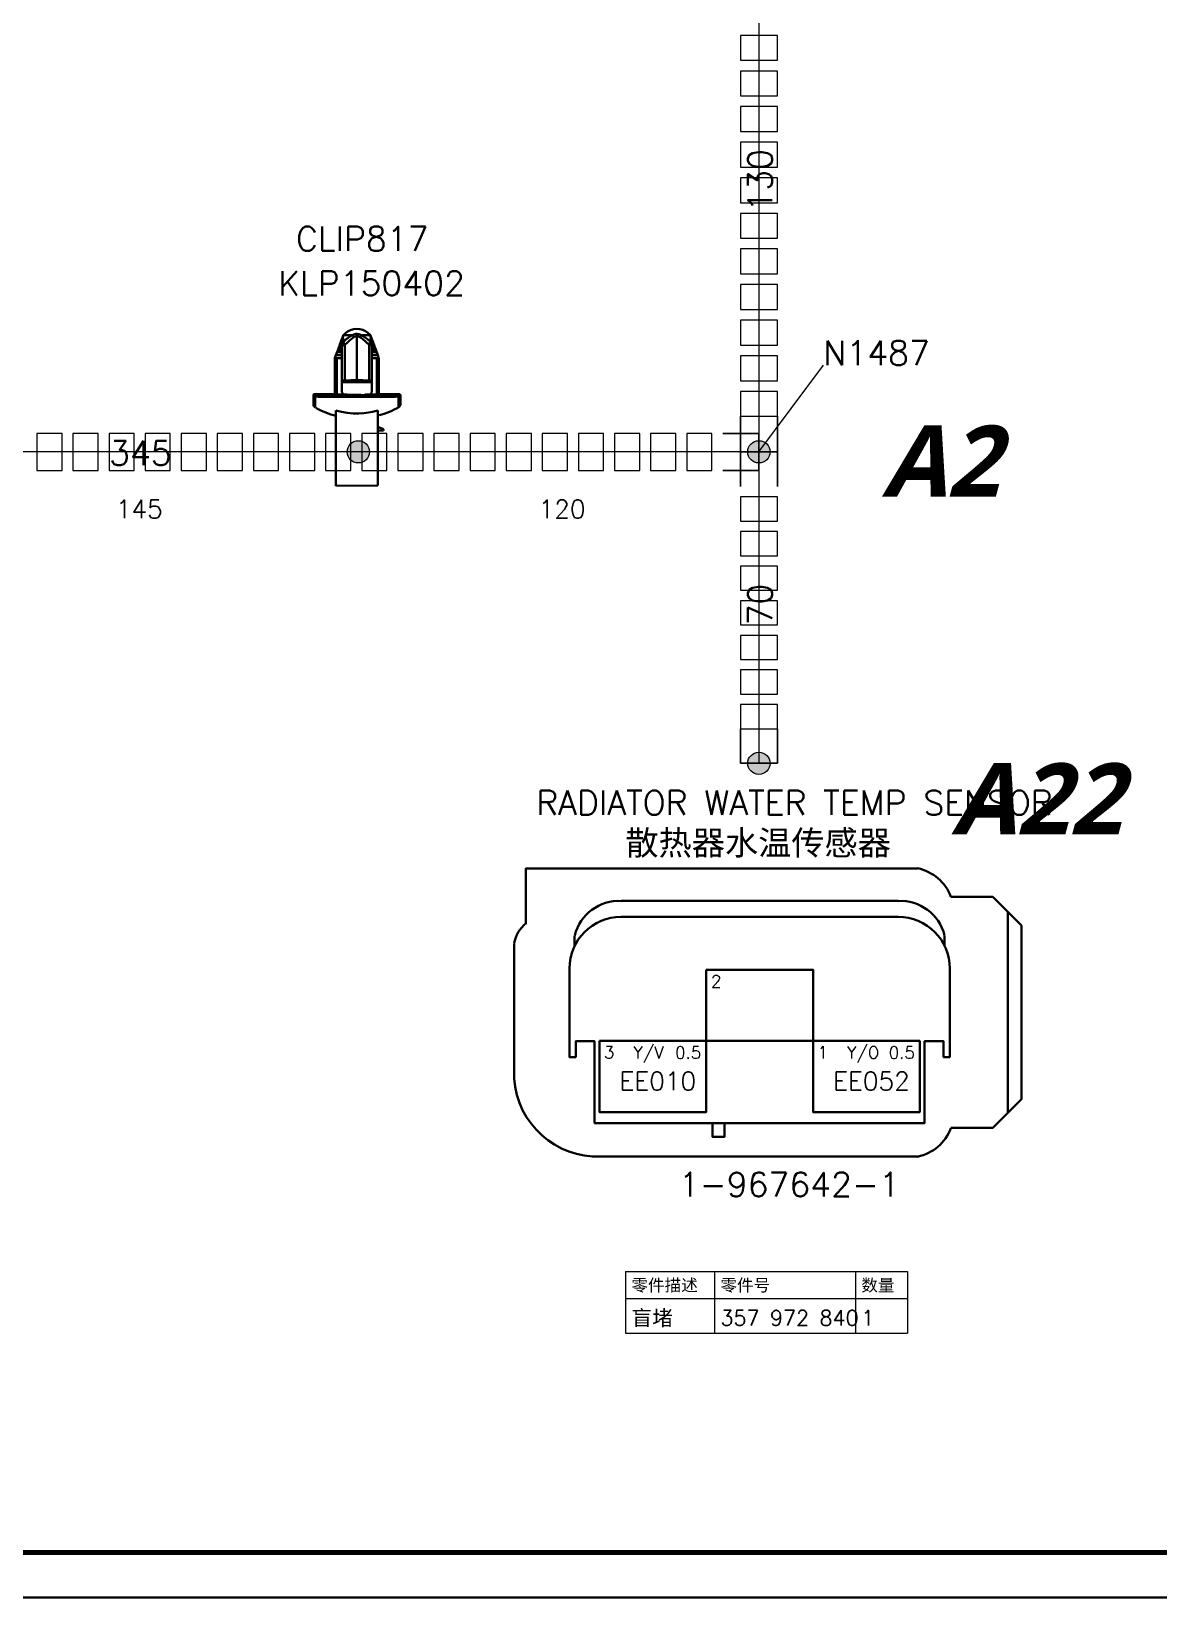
# Model space of a CAD drawing. Header units: millimetres. Extents: x 6 to 3615, y 6 to 858.
# Drawn here: x 403.9 to 530.6, y 6.5 to 182.5 of the extents above; entities that cross this region are included whole.
import ezdxf

# ---------------------------------------------------------------- set-up
doc = ezdxf.new("R2010")
doc.units = ezdxf.units.MM
doc.styles.add('SegoeUIBoldItalic_Style', font='segoeuiz.ttf')
doc.styles.add('Simplex_Style', font='simplex_.ttf')

msp = doc.modelspace()

# ---------------------------------------------------------------- hatches: boundary and pattern name
h = msp.add_hatch(color=0)
edge = h.paths.add_edge_path()
edge.add_arc((440.65, 135.27), 1.25, 0, 360)
h = msp.add_hatch(color=0)
edge = h.paths.add_edge_path()
edge.add_arc((440.65, 135.27), 1.25, 0, 360)
h = msp.add_hatch(color=0)
edge = h.paths.add_edge_path()
edge.add_arc((485.65, 135.27), 1.25, 0, 360)
h = msp.add_hatch(color=0)
edge = h.paths.add_edge_path()
edge.add_arc((485.65, 135.27), 1.25, 0, 360)
h = msp.add_hatch(color=0)
edge = h.paths.add_edge_path()
edge.add_arc((485.65, 100.27), 1.25, 0, 360)
h = msp.add_hatch(color=0)
edge = h.paths.add_edge_path()
edge.add_arc((485.65, 100.27), 1.25, 0, 360)

# ---------------------------------------------------------------- linework, layer by layer
at = {"color": 0, "linetype": 'Continuous', "lineweight": 13, "flags": 128}
for points in [[(485.65, 195.27), (485.65, 135.27)], [(485.65, 135.27), (492.9, 145.02)], [(485.65, 135.27), (345.65, 135.27)], [(485.65, 135.27), (485.65, 100.27)], [(470.67, 43.17), (502.34, 43.17)], [(470.67, 43.17), (470.67, 36.23)], [(470.67, 43.17), (502.34, 43.17)], [(480.67, 43.17), (480.67, 36.23)], [(496.51, 43.17), (496.51, 36.23)], [(502.34, 43.17), (502.34, 36.23)], [(470.67, 40.12), (502.34, 40.12)], [(470.67, 36.23), (502.34, 36.23)]]:
    msp.add_lwpolyline(points, dxfattribs=at)
for points in [[(487.73, 179.27), (487.73, 182.07), (483.57, 182.07), (483.57, 179.27), (487.73, 179.27)], [(487.73, 175.27), (487.73, 178.07), (483.57, 178.07), (483.57, 175.27), (487.73, 175.27)], [(487.73, 171.27), (487.73, 174.07), (483.57, 174.07), (483.57, 171.27), (487.73, 171.27)], [(487.73, 167.27), (487.73, 170.07), (483.57, 170.07), (483.57, 167.27), (487.73, 167.27)], [(487.73, 163.27), (487.73, 166.07), (483.57, 166.07), (483.57, 163.27), (487.73, 163.27)], [(487.73, 159.27), (487.73, 162.07), (483.57, 162.07), (483.57, 159.27), (487.73, 159.27)], [(487.73, 155.27), (487.73, 158.07), (483.57, 158.07), (483.57, 155.27), (487.73, 155.27)], [(487.73, 151.27), (487.73, 154.07), (483.57, 154.07), (483.57, 151.27), (487.73, 151.27)], [(487.73, 147.27), (487.73, 150.07), (483.57, 150.07), (483.57, 147.27), (487.73, 147.27)], [(487.73, 143.27), (487.73, 146.07), (483.57, 146.07), (483.57, 143.27), (487.73, 143.27)], [(487.73, 139.27), (487.73, 142.07), (483.57, 142.07), (483.57, 139.27), (487.73, 139.27)], [(483.57, 135.27), (483.57, 139.27)], [(487.73, 135.27), (487.73, 139.27)], [(404.52, 133.18), (407.36, 133.18), (407.36, 137.35), (404.52, 137.35), (404.52, 133.18)], [(408.58, 133.18), (411.42, 133.18), (411.42, 137.35), (408.58, 137.35), (408.58, 133.18)], [(412.64, 133.18), (415.48, 133.18), (415.48, 137.35), (412.64, 137.35), (412.64, 133.18)], [(416.69, 133.18), (419.53, 133.18), (419.53, 137.35), (416.69, 137.35), (416.69, 133.18)], [(420.75, 133.18), (423.59, 133.18), (423.59, 137.35), (420.75, 137.35), (420.75, 133.18)], [(424.81, 133.18), (427.64, 133.18), (427.64, 137.35), (424.81, 137.35), (424.81, 133.18)], [(428.86, 133.18), (431.7, 133.18), (431.7, 137.35), (428.86, 137.35), (428.86, 133.18)], [(432.92, 133.18), (435.76, 133.18), (435.76, 137.35), (432.92, 137.35), (432.92, 133.18)], [(436.97, 133.18), (439.81, 133.18), (439.81, 137.35), (436.97, 137.35), (436.97, 133.18)], [(441.03, 133.18), (443.87, 133.18), (443.87, 137.35), (441.03, 137.35), (441.03, 133.18)], [(445.09, 133.18), (447.93, 133.18), (447.93, 137.35), (445.09, 137.35), (445.09, 133.18)], [(449.14, 133.18), (451.98, 133.18), (451.98, 137.35), (449.14, 137.35), (449.14, 133.18)], [(453.2, 133.18), (456.04, 133.18), (456.04, 137.35), (453.2, 137.35), (453.2, 133.18)], [(457.26, 133.18), (460.1, 133.18), (460.1, 137.35), (457.26, 137.35), (457.26, 133.18)], [(461.31, 133.18), (464.15, 133.18), (464.15, 137.35), (461.31, 137.35), (461.31, 133.18)], [(465.37, 133.18), (468.21, 133.18), (468.21, 137.35), (465.37, 137.35), (465.37, 133.18)], [(469.43, 133.18), (472.26, 133.18), (472.26, 137.35), (469.43, 137.35), (469.43, 133.18)], [(473.48, 133.18), (476.32, 133.18), (476.32, 137.35), (473.48, 137.35), (473.48, 133.18)], [(477.54, 133.18), (480.38, 133.18), (480.38, 137.35), (477.54, 137.35), (477.54, 133.18)], [(485.65, 137.35), (481.59, 137.35)], [(485.65, 133.18), (485.65, 137.35)], [(487.73, 135.27), (483.57, 135.27)], [(487.73, 135.27), (483.57, 135.27)], [(483.57, 135.27), (483.57, 131.38)], [(487.73, 135.27), (487.73, 131.38)], [(485.65, 133.18), (481.59, 133.18)], [(487.73, 127.49), (487.73, 130.21), (483.57, 130.21), (483.57, 127.49), (487.73, 127.49)], [(487.73, 123.6), (487.73, 126.32), (483.57, 126.32), (483.57, 123.6), (487.73, 123.6)], [(487.73, 119.71), (487.73, 122.43), (483.57, 122.43), (483.57, 119.71), (487.73, 119.71)], [(487.73, 115.82), (487.73, 118.54), (483.57, 118.54), (483.57, 115.82), (487.73, 115.82)], [(487.73, 111.93), (487.73, 114.65), (483.57, 114.65), (483.57, 111.93), (487.73, 111.93)], [(487.73, 108.04), (487.73, 110.77), (483.57, 110.77), (483.57, 108.04), (487.73, 108.04)], [(487.73, 104.15), (487.73, 106.88), (483.57, 106.88), (483.57, 104.15), (487.73, 104.15)], [(483.57, 100.27), (483.57, 104.15)], [(487.73, 100.27), (487.73, 104.15)], [(487.73, 100.27), (483.57, 100.27)]]:
    msp.add_lwpolyline(points, close=True, dxfattribs=at)
at = {"color": 0, "linetype": 'Continuous', "lineweight": 30, "flags": 128}
for points in [[(438.7, 147.67), (438.84, 148.04)], [(438.84, 148.04), (438.76, 147.84)], [(438.76, 147.84), (438.8, 147.91)], [(438.82, 147.95), (438.8, 147.91)], [(438.8, 147.85), (438.85, 147.94)], [(438.82, 147.9), (438.8, 147.85)], [(438.82, 147.95), (438.85, 147.98)], [(438.84, 147.88), (438.82, 147.8)], [(438.87, 148.12), (438.84, 148.04)], [(438.84, 148.04), (438.87, 148.12)], [(438.88, 147.95), (438.84, 147.88)], [(438.85, 147.98), (438.87, 147.99)], [(438.85, 147.94), (438.87, 147.97)], [(438.87, 148.12), (438.91, 148.22)], [(438.87, 147.99), (438.88, 148)], [(438.87, 147.97), (438.88, 147.98)], [(438.88, 148), (438.89, 148)], [(438.88, 147.98), (438.89, 147.98)], [(438.89, 147.97), (438.88, 147.95)], [(438.88, 147.95), (438.89, 147.96)], [(438.89, 148), (438.9, 148.01)], [(438.89, 147.96), (438.9, 147.98)], [(438.89, 147.98), (438.89, 147.97)], [(438.89, 147.98), (438.89, 147.98)], [(438.89, 147.98), (438.89, 147.98)], [(438.89, 147.98), (438.89, 147.98)], [(438.89, 147.97), (438.89, 147.97)], [(438.9, 148.01), (438.91, 148.01)], [(438.9, 148.01), (438.9, 148.01)], [(438.9, 147.99), (438.91, 148)], [(438.9, 147.98), (438.9, 147.99)], [(438.93, 148.29), (438.91, 148.22)], [(438.92, 148.27), (438.91, 148.22)], [(438.91, 148.08), (438.95, 148.22)], [(438.92, 148.09), (438.91, 148.08)], [(438.91, 148.08), (438.91, 148.01)], [(438.91, 148), (438.91, 148.01)], [(438.95, 148.33), (438.92, 148.27)], [(438.93, 148.29), (438.92, 148.27)], [(438.92, 148.09), (438.93, 148.02)], [(438.95, 148.33), (438.93, 148.29)], [(438.95, 148.32), (438.93, 148.29)], [(438.93, 148.02), (438.95, 147.88)], [(438.95, 148.33), (439, 148.41)], [(438.99, 148.39), (438.95, 148.33)], [(438.97, 148.28), (438.95, 148.22)], [(438.95, 147.88), (438.97, 147.65)], [(438.97, 148.28), (438.98, 148.35)], [(438.97, 147.65), (439.24, 147.9)], [(439.01, 148.42), (438.98, 148.37)], [(438.99, 148.39), (438.98, 148.35)], [(438.99, 148.39), (439, 148.41)], [(439.06, 148.39), (438.99, 148.39)], [(439, 148.41), (439.01, 148.42)], [(439.25, 148.65), (439.01, 148.42)], [(439.06, 148.39), (439.17, 148.39)], [(439.17, 148.39), (439.32, 148.39)], [(439.24, 147.9), (439.49, 148.1)], [(439.52, 148.84), (439.25, 148.65)], [(439.32, 148.39), (439.51, 148.39)], [(439.68, 148.23), (439.49, 148.1)], [(439.74, 148.39), (439.51, 148.39)], [(439.83, 148.98), (439.52, 148.84)], [(439.68, 148.23), (439.84, 148.32)], [(439.7, 147.82), (439.8, 147.91)], [(439.99, 148.39), (439.74, 148.39)], [(439.8, 147.91), (439.98, 148.06)], [(440.15, 149.06), (439.83, 148.98)], [(439.84, 148.32), (439.99, 148.39)], [(439.98, 148.06), (440.16, 148.17)], [(440.14, 148.46), (439.99, 148.39)], [(440.08, 148.28), (439.99, 148.39)], [(440.16, 148.17), (440.08, 148.28)], [(440.25, 148.5), (440.14, 148.46)], [(440.49, 149.09), (440.15, 149.06)], [(440.16, 148.17), (440.19, 148.19)], [(440.19, 148.19), (440.33, 148.24)], [(440.25, 148.5), (440.37, 148.52)], [(440.33, 148.24), (440.49, 148.26)], [(440.37, 148.52), (440.49, 148.53)], [(440.82, 149.06), (440.49, 149.09)], [(440.49, 148.53), (440.49, 148.4)], [(440.49, 148.53), (440.68, 148.51)], [(440.49, 148.4), (440.49, 148.26)], [(440.49, 148.26), (440.49, 143.34)], [(440.53, 148.26), (440.49, 148.26)], [(440.68, 148.23), (440.53, 148.26)], [(440.68, 148.51), (440.79, 148.48)], [(440.82, 148.17), (440.68, 148.23)], [(440.79, 148.48), (440.89, 148.44)], [(441.15, 148.98), (440.82, 149.06)], [(440.9, 148.29), (440.82, 148.17)], [(440.82, 148.17), (440.96, 148.08)], [(440.89, 148.44), (440.98, 148.39)], [(440.98, 148.39), (440.9, 148.29)], [(440.96, 148.08), (441.15, 147.93)], [(440.98, 148.39), (441.2, 148.28)], [(441.23, 148.39), (440.98, 148.39)], [(441.45, 148.84), (441.15, 148.98)], [(441.15, 147.93), (441.48, 147.64)], [(441.2, 148.28), (441.47, 148.1)], [(441.23, 148.39), (441.46, 148.39)], [(441.73, 148.65), (441.45, 148.84)], [(441.46, 148.39), (441.65, 148.39)], [(441.47, 148.1), (441.69, 147.92)], [(441.81, 148.39), (441.65, 148.39)], [(441.69, 147.92), (442, 147.65)], [(441.97, 148.42), (441.73, 148.65)], [(441.92, 148.39), (441.81, 148.39)], [(441.98, 148.39), (441.92, 148.39)], [(441.97, 148.42), (441.97, 148.41)], [(441.97, 148.42), (442, 148.37)], [(441.97, 148.41), (442.02, 148.33)], [(441.97, 148.41), (441.98, 148.39)], [(441.99, 148.35), (441.98, 148.39)], [(441.98, 148.39), (442.02, 148.33)], [(442.01, 148.29), (441.99, 148.35)], [(442.02, 148.23), (442.01, 148.29)], [(442.01, 147.75), (442.03, 147.94)], [(442.02, 148.33), (442.04, 148.29)], [(442.02, 148.33), (442.05, 148.27)], [(442.07, 148.08), (442.02, 148.23)], [(442.05, 148.09), (442.03, 147.94)], [(442.04, 148.29), (442.05, 148.27)], [(442.05, 148.27), (442.04, 148.29)], [(442.04, 148.29), (442.05, 148.27)], [(442.05, 148.27), (442.07, 148.22)], [(442.05, 148.09), (442.07, 148.08)], [(442.1, 148.15), (442.07, 148.22)], [(442.07, 148.01), (442.07, 148.08)], [(442.07, 148.01), (442.07, 148)], [(442.07, 148.01), (442.07, 148.01)], [(442.08, 148.01), (442.07, 148.01)], [(442.07, 148), (442.07, 147.99)], [(442.07, 147.99), (442.08, 147.98)], [(442.09, 148), (442.08, 148.01)], [(442.08, 147.98), (442.09, 147.97)], [(442.08, 147.98), (442.08, 147.97)], [(442.08, 147.98), (442.08, 147.98)], [(442.09, 147.98), (442.08, 147.98)], [(442.08, 147.97), (442.09, 147.95)], [(442.1, 147.99), (442.09, 148)], [(442.09, 147.98), (442.09, 147.98)], [(442.09, 147.98), (442.09, 147.98)], [(442.1, 147.98), (442.09, 147.98)], [(442.09, 147.97), (442.09, 147.95)], [(442.13, 147.88), (442.09, 147.95)], [(442.1, 148.15), (442.13, 148.06)], [(442.13, 148.06), (442.1, 148.15)], [(442.1, 147.99), (442.12, 147.98)], [(442.1, 147.98), (442.1, 147.97)], [(442.11, 147.96), (442.1, 147.97)], [(442.14, 147.92), (442.11, 147.96)], [(442.14, 147.95), (442.12, 147.98)], [(442.17, 147.94), (442.13, 148.06)], [(442.13, 147.88), (442.16, 147.79)], [(442.17, 147.92), (442.14, 147.95)], [(442.18, 147.82), (442.14, 147.92)], [(442.27, 147.67), (442.17, 147.94)], [(442.21, 147.84), (442.17, 147.94)], [(442.21, 147.84), (442.17, 147.92)], [(438.09, 146.01), (438.13, 146.14)], [(438.37, 146.79), (438.13, 146.14)], [(438.18, 146.27), (438.13, 146.14)], [(438.79, 146.14), (438.13, 146.14)], [(438.23, 146.36), (438.18, 146.27)], [(438.29, 146.43), (438.23, 146.36)], [(438.38, 146.47), (438.29, 146.43)], [(438.45, 146.99), (438.37, 146.79)], [(438.37, 146.79), (438.4, 146.78)], [(438.47, 146.48), (438.38, 146.47)], [(438.4, 146.78), (438.47, 146.75)], [(438.52, 147.19), (438.45, 146.99)], [(438.47, 146.75), (438.56, 146.72)], [(438.56, 146.72), (438.47, 146.48)], [(438.47, 146.48), (438.56, 146.48)], [(438.59, 147.38), (438.52, 147.19)], [(438.61, 146.97), (438.56, 146.72)], [(438.56, 146.72), (438.56, 146.48)], [(438.63, 146.49), (438.56, 146.48)], [(438.59, 147.38), (438.65, 147.53)], [(438.65, 147.53), (438.59, 147.38)], [(438.66, 147.2), (438.61, 146.97)], [(438.63, 146.49), (438.7, 146.5)], [(438.7, 147.67), (438.65, 147.53)], [(438.66, 147.2), (438.71, 147.45)], [(438.7, 147.67), (438.73, 147.75)], [(438.71, 147.63), (438.7, 147.67)], [(438.7, 146.5), (438.75, 146.52)], [(438.74, 147.6), (438.71, 147.63)], [(438.71, 147.45), (438.74, 147.6)], [(438.73, 147.75), (438.76, 147.84)], [(438.76, 147.71), (438.74, 147.6)], [(438.74, 147.6), (438.78, 147.6)], [(438.75, 146.52), (438.78, 146.53)], [(438.77, 147.83), (438.76, 147.84)], [(438.79, 147.82), (438.76, 147.71)], [(438.77, 147.83), (438.79, 147.82)], [(438.78, 147.6), (438.79, 147.6)], [(438.78, 146.53), (438.79, 146.53)], [(438.79, 147.82), (438.8, 147.85)], [(438.8, 147.71), (438.79, 147.6)], [(438.79, 147.4), (438.79, 147.6)], [(438.79, 147.6), (438.79, 147.13)], [(438.79, 147.4), (438.8, 147.47)], [(438.79, 147.36), (438.79, 147.4)], [(438.79, 147.26), (438.79, 147.36)], [(438.79, 147.13), (438.79, 147.26)], [(438.79, 147.13), (438.82, 147.18)], [(438.79, 143.21), (438.79, 147.13)], [(438.79, 146.53), (438.79, 146.5)], [(438.79, 146.44), (438.79, 146.42)], [(438.82, 147.8), (438.8, 147.71)], [(438.84, 147.54), (438.8, 147.47)], [(438.82, 147.18), (438.88, 147.22)], [(438.9, 147.6), (438.84, 147.54)], [(438.97, 147.26), (438.88, 147.22)], [(438.97, 147.65), (438.9, 147.6)], [(438.98, 147.63), (438.97, 147.65)], [(438.97, 147.26), (439.09, 147.28)], [(439.02, 147.54), (438.98, 147.63)], [(439.07, 147.42), (439.02, 147.54)], [(439.12, 147.28), (439.07, 147.42)], [(439.09, 147.28), (439.12, 147.28)], [(439.12, 147.28), (439.39, 147.54)], [(439.12, 143.3), (439.12, 147.28)], [(439.39, 147.54), (439.7, 147.82)], [(441.48, 147.64), (441.85, 147.28)], [(441.85, 147.28), (441.86, 147.31)], [(441.85, 143.3), (441.85, 147.28)], [(441.98, 147.26), (441.85, 147.28)], [(441.86, 147.31), (441.92, 147.44)], [(441.92, 147.44), (441.96, 147.56)], [(441.96, 147.56), (442, 147.65)], [(442.09, 147.23), (441.98, 147.26)], [(442, 147.65), (442.01, 147.75)], [(442, 147.65), (442.08, 147.6)], [(442.14, 147.54), (442.08, 147.6)], [(442.16, 147.18), (442.09, 147.23)], [(442.17, 147.47), (442.14, 147.54)], [(442.16, 147.79), (442.17, 147.7)], [(442.16, 147.18), (442.18, 147.13)], [(442.18, 147.6), (442.17, 147.7)], [(442.18, 147.4), (442.17, 147.47)], [(442.18, 147.82), (442.2, 147.83)], [(442.22, 147.71), (442.18, 147.82)], [(442.18, 147.6), (442.18, 147.4)], [(442.2, 147.6), (442.18, 147.6)], [(442.18, 147.4), (442.18, 147.3)], [(442.18, 147.3), (442.18, 147.18)], [(442.18, 147.18), (442.18, 147.13)], [(442.18, 146.24), (442.18, 147.13)], [(442.18, 147.13), (442.18, 143.21)], [(442.19, 146.53), (442.18, 146.53)], [(442.18, 146.47), (442.18, 146.5)], [(442.18, 146.5), (442.18, 146.5)], [(442.18, 146.24), (442.18, 146.26)], [(442.84, 146.14), (442.18, 146.14)], [(442.23, 146.52), (442.19, 146.53)], [(442.2, 147.83), (442.21, 147.84)], [(442.24, 147.6), (442.2, 147.6)], [(442.23, 147.79), (442.21, 147.84)], [(442.24, 147.6), (442.22, 147.71)], [(442.27, 147.67), (442.23, 147.79)], [(442.28, 146.5), (442.23, 146.52)], [(442.27, 147.64), (442.24, 147.6)], [(442.28, 147.41), (442.24, 147.6)], [(442.27, 147.67), (442.27, 147.64)], [(442.3, 147.6), (442.27, 147.67)], [(442.32, 147.2), (442.28, 147.41)], [(442.34, 146.49), (442.28, 146.5)], [(442.36, 147.45), (442.3, 147.6)], [(442.36, 147.02), (442.32, 147.2)], [(442.42, 146.48), (442.34, 146.49)], [(442.42, 147.27), (442.36, 147.45)], [(442.39, 146.88), (442.36, 147.02)], [(442.42, 146.72), (442.39, 146.88)], [(442.51, 147.04), (442.42, 147.27)], [(442.42, 147.27), (442.51, 147.04)], [(442.42, 146.72), (442.51, 146.75)], [(442.42, 146.72), (442.51, 146.48)], [(442.42, 146.48), (442.42, 146.72)], [(442.42, 146.48), (442.51, 146.48)], [(442.6, 146.79), (442.51, 147.04)], [(442.51, 146.75), (442.58, 146.78)], [(442.51, 146.48), (442.57, 146.47)], [(442.57, 146.47), (442.62, 146.46)], [(442.6, 146.79), (442.58, 146.78)], [(442.84, 146.14), (442.6, 146.79)], [(442.62, 146.46), (442.7, 146.41)], [(442.7, 146.41), (442.76, 146.34)], [(442.8, 146.24), (442.76, 146.34)], [(442.8, 146.24), (442.84, 146.14)], [(442.89, 146.01), (442.84, 146.14)], [(438.02, 145.84), (438.01, 145.76)], [(438.01, 141.74), (438.01, 145.76)], [(438.02, 145.84), (438.09, 146.01)], [(438.04, 145.89), (438.02, 145.84)], [(438.04, 145.89), (438.09, 146.01)], [(438.1, 145.83), (438.04, 145.89)], [(438.19, 145.8), (438.1, 145.83)], [(438.19, 145.8), (438.24, 145.8)], [(438.79, 145.8), (438.24, 145.8)], [(438.24, 141.73), (438.24, 145.8)], [(442.73, 145.8), (442.18, 145.8)], [(442.73, 145.8), (442.83, 145.81)], [(442.73, 141.73), (442.73, 145.8)], [(442.83, 145.81), (442.91, 145.86)], [(442.93, 145.89), (442.89, 146.01)], [(442.93, 145.89), (442.91, 145.86)], [(442.93, 145.89), (442.95, 145.84)], [(442.95, 145.84), (442.97, 145.76)], [(442.97, 141.74), (442.97, 145.76)], [(438.81, 143.23), (438.79, 143.21)], [(438.79, 143.1), (438.79, 143.21)], [(438.79, 143.21), (438.79, 143.1)], [(440.49, 143.1), (438.79, 143.1)], [(438.79, 142.08), (438.79, 143.1)], [(438.85, 143.26), (438.81, 143.23)], [(438.92, 143.28), (438.85, 143.26)], [(439.02, 143.3), (438.92, 143.28)], [(439.12, 143.3), (439.02, 143.3)], [(439.8, 143.33), (439.12, 143.3)], [(440.49, 143.34), (439.8, 143.33)], [(441.17, 143.33), (440.49, 143.34)], [(440.49, 143.1), (442.18, 143.1)], [(441.85, 143.3), (441.17, 143.33)], [(441.96, 143.3), (441.85, 143.3)], [(442.05, 143.28), (441.96, 143.3)], [(442.12, 143.26), (442.05, 143.28)], [(442.16, 143.23), (442.12, 143.26)], [(442.18, 143.21), (442.16, 143.23)], [(442.18, 143.21), (442.18, 143.1)], [(442.18, 143.1), (442.18, 142.08)], [(435.61, 141.71), (435.6, 141.52)], [(435.6, 141.52), (435.6, 141.28)], [(435.6, 141.52), (435.6, 141.31)], [(435.6, 141.08), (435.6, 141.31)], [(435.6, 141.28), (435.6, 141.31)], [(435.6, 141.28), (435.6, 141.08)], [(435.6, 141.08), (435.6, 140.92)], [(435.6, 140.92), (435.6, 140.78)], [(435.6, 140.81), (435.6, 140.83)], [(435.62, 141.73), (435.61, 141.71)], [(435.64, 141.62), (435.61, 141.71)], [(435.62, 141.73), (435.66, 141.75)], [(435.68, 141.56), (435.64, 141.62)], [(435.98, 141.76), (435.66, 141.75)], [(435.66, 141.75), (435.67, 141.73)], [(435.67, 141.73), (435.68, 141.71)], [(435.68, 141.71), (435.69, 141.7)], [(435.68, 141.56), (435.74, 141.51)], [(435.69, 141.7), (435.71, 141.68)], [(435.71, 141.68), (435.73, 141.66)], [(435.73, 141.66), (435.75, 141.66)], [(435.74, 141.51), (435.8, 141.48)], [(435.75, 141.66), (436.12, 141.65)], [(435.75, 141.61), (435.75, 141.66)], [(435.76, 141.56), (435.75, 141.61)], [(435.78, 141.51), (435.76, 141.56)], [(435.8, 141.48), (435.78, 141.51)], [(435.8, 141.48), (436.12, 141.47)], [(435.8, 141.2), (435.8, 141.48)], [(435.8, 141.03), (435.8, 141.2)], [(435.8, 140.91), (435.8, 141.03)], [(435.8, 140.91), (435.8, 140.79)], [(435.98, 141.76), (436.32, 141.77)], [(436.12, 141.65), (436.53, 141.65)], [(436.12, 141.47), (436.49, 141.46)], [(436.68, 141.77), (436.32, 141.77)], [(436.49, 141.46), (436.79, 141.46)], [(436.53, 141.65), (436.96, 141.64)], [(436.68, 141.77), (436.87, 141.76)], [(436.79, 141.46), (437.05, 141.46)], [(437.34, 141.76), (436.87, 141.76)], [(436.96, 141.64), (437.42, 141.64)], [(437.05, 141.46), (437.3, 141.45)], [(437.3, 141.45), (437.55, 141.45)], [(437.83, 141.74), (437.34, 141.76)], [(437.9, 141.64), (437.42, 141.64)], [(437.55, 141.45), (437.94, 141.45)], [(438.34, 141.73), (437.83, 141.74)], [(438.39, 141.63), (437.9, 141.64)], [(437.94, 141.45), (438.42, 141.45)], [(438.86, 141.71), (438.34, 141.73)], [(438.9, 141.63), (438.39, 141.63)], [(438.42, 141.45), (438.71, 141.44)], [(438.71, 141.44), (439.18, 141.44)], [(438.81, 141.96), (438.79, 142.08)], [(438.87, 141.85), (438.81, 141.96)], [(438.82, 141.93), (438.81, 141.96)], [(438.87, 141.85), (438.81, 141.96)], [(439.4, 141.7), (438.86, 141.71)], [(438.91, 141.8), (438.87, 141.85)], [(438.87, 141.85), (438.96, 141.76)], [(438.96, 141.76), (438.87, 141.85)], [(439.42, 141.63), (438.9, 141.63)], [(438.96, 141.76), (439.06, 141.71)], [(439.06, 141.71), (438.96, 141.76)], [(439.06, 141.71), (439.04, 141.72)], [(439.18, 141.44), (439.54, 141.44)], [(439.94, 141.69), (439.4, 141.7)], [(439.95, 141.62), (439.42, 141.63)], [(439.54, 141.44), (439.88, 141.44)], [(439.88, 141.44), (440.19, 141.44)], [(440.48, 141.69), (439.94, 141.69)], [(440.49, 141.62), (439.95, 141.62)], [(440.19, 141.44), (440.49, 141.44)], [(440.94, 141.69), (440.48, 141.69)], [(441.02, 141.62), (440.49, 141.62)], [(440.49, 141.44), (440.76, 141.44)], [(440.76, 141.44), (441.06, 141.44)], [(441.55, 141.63), (440.94, 141.69)], [(441.55, 141.63), (441.02, 141.62)], [(441.06, 141.44), (441.41, 141.44)], [(441.84, 141.71), (441.39, 141.7)], [(441.41, 141.44), (441.79, 141.44)], [(441.55, 141.63), (442.07, 141.63)], [(441.79, 141.44), (442.26, 141.45)], [(442.38, 141.72), (441.84, 141.71)], [(441.91, 141.71), (442.02, 141.76)], [(442.02, 141.76), (441.91, 141.71)], [(441.94, 141.72), (441.91, 141.71)], [(442.02, 141.76), (442.1, 141.85)], [(442.1, 141.85), (442.02, 141.76)], [(442.02, 141.76), (442.07, 141.8)], [(442.07, 141.63), (442.58, 141.63)], [(442.16, 141.96), (442.1, 141.85)], [(442.16, 141.96), (442.1, 141.85)], [(442.1, 141.85), (442.15, 141.93)], [(442.16, 141.96), (442.18, 142.08)], [(442.26, 141.45), (442.68, 141.45)], [(442.89, 141.74), (442.38, 141.72)], [(443.08, 141.64), (442.58, 141.63)], [(442.68, 141.45), (443.04, 141.45)], [(443.38, 141.75), (442.89, 141.74)], [(443.04, 141.45), (443.3, 141.45)], [(443.08, 141.64), (443.56, 141.64)], [(443.3, 141.45), (443.71, 141.45)], [(443.85, 141.76), (443.38, 141.75)], [(443.56, 141.64), (444.02, 141.64)], [(443.71, 141.45), (443.81, 141.46)], [(443.81, 141.46), (444.18, 141.46)], [(444.3, 141.77), (443.85, 141.76)], [(444.02, 141.64), (444.45, 141.65)], [(444.18, 141.46), (444.53, 141.46)], [(444.3, 141.77), (444.66, 141.77)], [(444.45, 141.65), (444.85, 141.65)], [(444.53, 141.46), (444.84, 141.47)], [(444.99, 141.76), (444.66, 141.77)], [(444.84, 141.47), (445.17, 141.48)], [(444.85, 141.65), (445.23, 141.66)], [(444.99, 141.76), (445.31, 141.75)], [(445.19, 141.51), (445.17, 141.48)], [(445.23, 141.51), (445.17, 141.48)], [(445.17, 141.48), (445.17, 141.26)], [(445.17, 141.05), (445.17, 141.26)], [(445.17, 140.86), (445.17, 141.05)], [(445.17, 140.69), (445.17, 140.86)], [(445.21, 141.56), (445.19, 141.51)], [(445.22, 141.61), (445.21, 141.56)], [(445.22, 141.61), (445.23, 141.66)], [(445.23, 141.66), (445.26, 141.67)], [(445.29, 141.56), (445.23, 141.51)], [(445.26, 141.67), (445.27, 141.68)], [(445.27, 141.68), (445.29, 141.69)], [(445.29, 141.69), (445.3, 141.71)], [(445.34, 141.62), (445.29, 141.56)], [(445.3, 141.71), (445.31, 141.73)], [(445.31, 141.73), (445.31, 141.75)], [(445.31, 141.75), (445.35, 141.74)], [(445.36, 141.71), (445.34, 141.62)], [(445.35, 141.74), (445.36, 141.71)], [(445.37, 141.52), (445.36, 141.71)], [(445.37, 141.38), (445.37, 141.52)], [(445.37, 141.52), (445.37, 141.31)], [(445.37, 141.24), (445.37, 141.38)], [(445.37, 141.31), (445.37, 141.24)], [(445.37, 141.12), (445.37, 141.24)], [(445.37, 141.02), (445.37, 141.12)], [(445.37, 140.92), (445.37, 141.02)], [(445.37, 140.99), (445.37, 140.84)], [(445.37, 140.84), (445.37, 140.92)], [(445.37, 140.84), (445.37, 140.92)], [(445.37, 140.78), (445.37, 140.84)], [(435.6, 140.81), (435.6, 140.81)], [(435.6, 140.68), (435.6, 140.78)], [(435.6, 140.78), (435.6, 140.68)], [(435.6, 140.63), (435.6, 140.68)], [(435.6, 140.68), (435.6, 140.63)], [(435.6, 140.63), (435.6, 140.62)], [(435.6, 140.63), (435.6, 140.62)], [(435.6, 140.62), (435.61, 140.55)], [(435.62, 140.51), (435.6, 140.62)], [(435.6, 140.62), (435.62, 140.51)], [(435.6, 140.62), (435.6, 140.62)], [(435.62, 140.51), (435.66, 140.41)], [(435.66, 140.41), (435.72, 140.33)], [(435.72, 140.33), (435.8, 140.26)], [(435.8, 140.68), (435.8, 140.79)], [(435.8, 140.54), (435.8, 140.68)], [(435.8, 140.41), (435.8, 140.54)], [(435.8, 140.41), (435.8, 140.34)], [(435.8, 140.34), (435.8, 140.3)], [(435.8, 140.27), (435.8, 140.3)], [(435.8, 140.27), (435.8, 140.26)], [(438.12, 139.9), (438.76, 139.75)], [(438.12, 139.9), (438.12, 135.45)], [(438.12, 139.9), (438.12, 139.71)], [(438.12, 139.71), (438.12, 139.56)], [(438.12, 139.56), (438.12, 139.49)], [(438.12, 139.49), (438.12, 139.46)], [(438.12, 139.21), (438.12, 139.1)], [(438.76, 139.75), (439.41, 139.65)], [(439.41, 139.65), (440.06, 139.59)], [(440.06, 139.59), (440.71, 139.59)], [(440.71, 139.59), (441.25, 139.62)], [(441.25, 139.62), (441.79, 139.68)], [(441.79, 139.68), (442.24, 139.76)], [(442.85, 139.9), (442.24, 139.76)], [(442.85, 135.6), (442.85, 139.9)], [(442.85, 139.6), (442.85, 139.64)], [(442.85, 139.6), (442.85, 139.1)], [(442.85, 139.55), (442.85, 139.6)], [(442.85, 139.34), (442.95, 139.36)], [(442.85, 139.35), (442.85, 139.36)], [(445.17, 140.58), (445.17, 140.69)], [(445.17, 140.58), (445.17, 140.49)], [(445.17, 140.49), (445.17, 140.37)], [(445.17, 140.37), (445.17, 140.3)], [(445.25, 140.33), (445.17, 140.26)], [(445.17, 140.3), (445.17, 140.27)], [(445.17, 140.27), (445.17, 140.26)], [(445.25, 140.33), (445.32, 140.41)], [(445.36, 140.51), (445.32, 140.41)], [(445.37, 140.62), (445.36, 140.55)], [(445.36, 140.51), (445.37, 140.62)], [(445.37, 140.78), (445.37, 140.72)], [(445.37, 140.72), (445.37, 140.78)], [(445.37, 140.72), (445.37, 140.67)], [(445.37, 140.67), (445.37, 140.72)], [(445.37, 140.67), (445.37, 140.64)], [(445.37, 140.62), (445.37, 140.64)], [(445.37, 140.62), (445.37, 140.62)], [(445.37, 140.62), (445.37, 140.62)], [(442.85, 138.08), (443.49, 137.83)], [(442.85, 136.52), (442.85, 138.02)], [(442.85, 137.66), (443.49, 137.66)], [(443.49, 137.83), (443.49, 137.66)], [(442.85, 136.52), (442.84, 131.48)], [(438.12, 135.37), (438.11, 131.47)], [(438.12, 135.45), (438.12, 135.37)], [(438.12, 135.37), (438.12, 135.37)], [(442.84, 131.48), (438.11, 131.47)], [(459.47, 82.28), (459.47, 88.46), (503.52, 88.46)], [(470.17, 84.8), (501.3, 84.8)], [(507.23, 59.29), (511.93, 59.29), (515.15, 62.51), (515.15, 82.03), (511.93, 85.25), (507.23, 85.25)], [(470.17, 83.01), (501.3, 83.01)], [(513.6, 83.58), (513.6, 60.96)], [(458.16, 80.02), (458.16, 64.79)], [(464.95, 79.74), (464.95, 80.9)], [(506.52, 79.74), (506.52, 80.9)], [(507.1, 77.21), (507.1, 67.26), (506.39, 67.26), (506.39, 69.03), (504.27, 69.03), (504.27, 59.83), (467.2, 59.83), (467.2, 69.03), (465.08, 69.03), (465.08, 67.26), (464.37, 67.26), (464.37, 77.21)], [(479.74, 77.07), (479.74, 69.07), (491.73, 69.07), (491.73, 61.07), (503.73, 61.07), (503.73, 69.07), (491.73, 69.07), (491.73, 77.07), (479.74, 77.07)], [(467.74, 69.07), (467.74, 61.07), (479.74, 61.07), (479.74, 69.07), (467.74, 69.07)], [(481.8, 59.83), (481.8, 58.3), (480.42, 58.3), (480.42, 59.83)], [(467.23, 56.08), (503.52, 56.08)], [(1208.83, 6.51), (6.59, 6.51)]]:
    msp.add_lwpolyline(points, dxfattribs=at)
at = {"color": 0, "linetype": 'Continuous', "lineweight": 70, "flags": 128}
msp.add_lwpolyline([(26.83, 11.57), (3610.09, 11.57)], dxfattribs=at)
at = {"color": 0, "linetype": 'Continuous', "lineweight": 13}
for centre in [(440.65, 135.27), (440.65, 135.27), (485.65, 135.27), (485.65, 135.27), (485.65, 100.27), (485.65, 100.27)]:
    msp.add_circle(centre, 1.25, dxfattribs=at)
at = {"color": 0, "linetype": 'Continuous', "lineweight": 30}
for centre, radius, start, end in [((440.43, 148.42), 9.38, -119, -104), ((440.61, 148.28), 9.21, -75, -60), ((502.41, 83.43), 5.16, 21, 78), ((469.92, 79.69), 5.11, 87, 166), ((501.55, 79.69), 5.11, 14, 93), ((470.17, 77.21), 5.8, 90, -180), ((501.3, 77.21), 5.8, 0, 90), ((461.85, 79.39), 3.75, 129, 170), ((467.57, 65.5), 9.44, -176, -88), ((502.41, 61.11), 5.16, -78, -21)]:
    msp.add_arc(centre, radius, start, end, dxfattribs=at)

# ---------------------------------------------------------------- texts
at = {"color": 0, "linetype": 'Continuous', "style": 'Simplex_Style'}
for s, p in [('130', (487.15, 162.27)), ('70', (487.15, 115.77))]:
    msp.add_text(s, height=2.734, rotation=-270, dxfattribs=at).set_placement(p)
for s, height, p in [('CLIP817', 2.734, (433.65, 157.85)), ('KLP150402', 2.734, (431.65, 152.85)), ('N1487', 2.734, (492.9, 145.02)), ('345', 2.734, (412.65, 133.77)), ('145', 2.051, (413.4, 127.81)), ('120', 2.051, (460.9, 127.81)), ('RADIATOR WATER TEMP SENSOR', 2.7344, (460.65, 94.47)), ('散热器水温传感器', 2.734, (470.65, 89.97)), ('2', 1.37, (480.27, 75.09)), ('Y/V', 1.367, (471.54, 67.08)), ('Y/O', 1.367, (495.54, 67.08)), ('3', 1.37, (468.24, 67.11)), ('0.5', 1.367, (476.24, 67.08)), ('1', 1.37, (492.24, 67.11)), ('0.5', 1.367, (500.24, 67.08)), ('EE010', 2.051, (469.99, 63.53)), ('EE052', 2.051, (493.99, 63.53)), ('1-967642-1', 2.734, (476.65, 51.57)), ('零件描述', 1.367, (471.33, 40.94)), ('零件号', 1.367, (481.33, 40.94)), ('数量', 1.367, (497.16, 40.94)), ('盲堵', 1.709, (471.33, 37.09)), ('357 972 840', 1.709, (481.33, 37.09)), ('1', 1.71, (497.16, 37.09))]:
    msp.add_text(s, height=height, dxfattribs=at).set_placement(p)
at = {"char_height": 8, "attachment_point": 1, "style": 'SegoeUIBoldItalic_Style'}
for s, insert in [('{\\fSegoe UI Semilight|b1|i1|c134|p34;\\C1;A2}', (499.46, 138.22)), ('{\\fSegoe UI Semilight|b1|i1|c134|p34;\\C1;A22}', (507.27, 100.27))]:
    msp.add_mtext_dynamic_manual_height_columns(s, width=42.6639, gutter_width=12.5, heights=[2.5], dxfattribs=dict(at, insert=insert))

doc.saveas('drawing.dxf')
